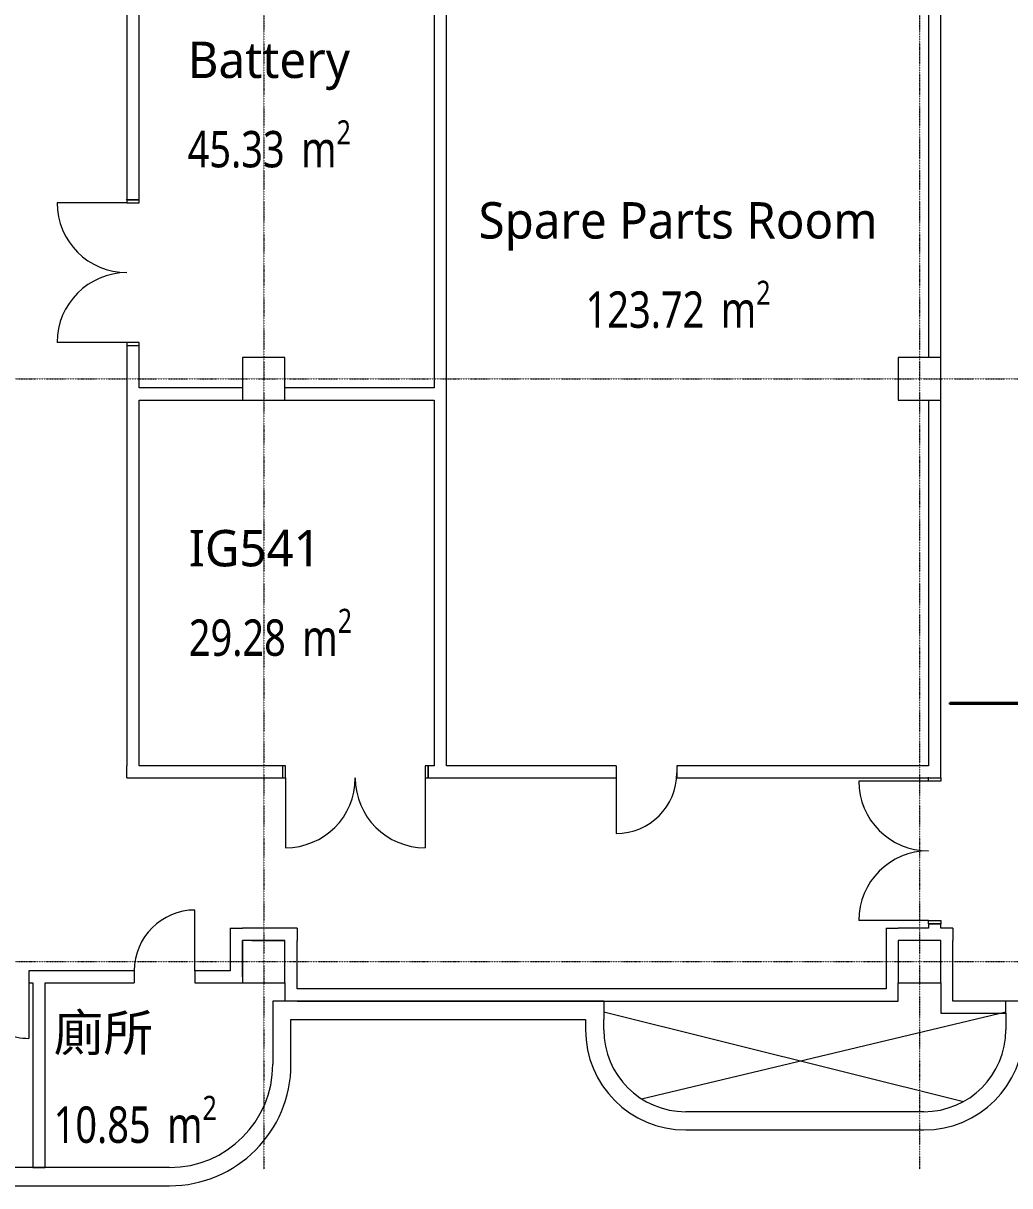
# Model space of a CAD drawing. Extents: x -177831 to -125485, y 4933 to 73531.
# Drawn here: x -165940 to -149694, y 4933 to 24083 of the extents above; entities that cross this region are included whole.
import ezdxf
from ezdxf.enums import TextEntityAlignment as Align

# ---------------------------------------------------------------- set-up
doc = ezdxf.new("R2010")
doc.units = 0
doc.header["$LTSCALE"] = 15
doc.linetypes.add('CUP- L20$0$JJP_三點線', pattern=[0.9, 0.3, -0.15, 0, -0.15, 0, -0.15, 0, -0.15])
for name, color, linetype in [('CUP- L20$0$A-OBJE-2D.Newcub', 252, 'Continuous'), ('CUP- L20$0$A-WALL-EX.Newcub', 252, 'Continuous'), ('CUP- L20$0$A-WALL-IN.Newcub', 252, 'Continuous'), ('CUP- L20$0$A-ZONE.Newcub', 252, 'Continuous'), ('CUP- L20$0$Door', 252, 'Continuous'), ('CUP- L20$0$S-COL.Newcub', 252, 'Continuous'), ('CUP- L20$0$S-GRID.Newcub', 252, 'Continuous'), ('XCDP20$0$A-STAIR (200K)', 2, 'Continuous')]:
    doc.layers.add(name, color=color, linetype=linetype)
doc.styles.add('CUP- L20$0$Standard', font='', dxfattribs={"width": 0.8})
doc.styles.get('CUP- L20$0$Standard').set_extended_font_data('Microsoft JhengHei')

# ---------------------------------------------------------------- blocks, each defined once
blk = doc.blocks.new('XCDP20')
at = {"layer": 'XCDP20$0$A-STAIR (200K)'}
for p, q in [((-148106, 12890, 0), (-150681, 12890)), ((-150681, 12865), (-150681, 12890)), ((-148131, 12865, 0), (-150681, 12865))]:
    blk.add_line(p, q, dxfattribs=at)
blk = doc.blocks.new('CUP- L20')
at = {"layer": 'CUP- L20$0$A-OBJE-2D.Newcub', "lineweight": 0}
for p, q in [((-156381, 7796), (-150456, 6321)), ((-155760, 6367), (-149758, 7796))]:
    blk.add_line(p, q, dxfattribs=at)
at = {"layer": 'CUP- L20$0$A-WALL-EX.Newcub', "lineweight": 0, "flags": 128}
for points in [[(-161831, 7974), (-161831, 7674)], [(-156381, 7974), (-161831, 7974)], [(-156381, 7974), (-156381, 7674)], [(-161831, 7674), (-161831, 6933)], [(-161531, 7674), (-156681, 7674)], [(-161531, 6933), (-161531, 7674)], [(-156681, 7674), (-156681, 7503)], [(-156381, 7503), (-156381, 7674)], [(-149758, 7774), (-149758, 7503)], [(-151108, 6153), (-155031, 6153)], [(-155031, 5853), (-151108, 5853)], [(-163531, 5233), (-172581, 5233)], [(-172581, 4933), (-163531, 4933)]]:
    blk.add_lwpolyline(points, dxfattribs=at)
at = {"layer": 'CUP- L20$0$A-WALL-EX.Newcub', "lineweight": 0}
for centre, radius, start, end in [((-155031, 7503), 1650, 180, 269.9999), ((-155031, 7503), 1350, 180, 269.9999), ((-151108, 7503), 1650, 270, 360), ((-151108, 7503), 1350, 270, 360), ((-163531, 6933), 2000, 270, 359.9992), ((-163531, 6933), 1700, 270, 359.9991)]:
    blk.add_arc(centre, radius, start, end, dxfattribs=at)
at = {"layer": 'CUP- L20$0$A-WALL-IN.Newcub', "lineweight": 0}
for p, q in [((-164232, 21175), (-164232, 21187)), ((-164232, 21175), (-164032, 21175)), ((-164232, 18775), (-164232, 18763)), ((-164232, 18775), (-164032, 18775)), ((-161672, 11850), (-161684, 11850)), ((-161672, 11850), (-161672, 11650)), ((-159272, 11850), (-159260, 11850)), ((-159272, 11850), (-159272, 11650)), ((-156177, 11850), (-156177, 11735)), ((-156177, 11735), (-156177, 11650)), ((-155177, 11850), (-155177, 11735)), ((-155177, 11735), (-155177, 11650)), ((-151031, 11650), (-151031, 11662)), ((-151031, 11650), (-150831, 11650)), ((-151031, 9250), (-151031, 9238)), ((-151031, 9250), (-150831, 9250)), ((-165849, 8475), (-165849, 8360)), ((-164112, 8475), (-164112, 8360)), ((-163112, 8475), (-163112, 8360)), ((-165849, 8360), (-165849, 8275)), ((-164112, 8360), (-164112, 8275)), ((-163112, 8360), (-163112, 8275)), ((-149758, 7774), (-149758, 7974)), ((-149758, 7774), (-149758, 7974))]:
    blk.add_line(p, q, dxfattribs=at)
at = {"layer": 'CUP- L20$0$A-WALL-IN.Newcub', "lineweight": 0, "flags": 128}
for points in [[(-164032, 21175), (-164032, 27475)], [(-159172, 27475), (-159172, 18075)], [(-158972, 11850), (-158972, 27475)], [(-151031, 27475), (-151031, 18575)], [(-150831, 18575), (-150831, 27475)], [(-164232, 25650), (-164232, 21175)], [(-164232, 18775), (-164232, 11850)], [(-164032, 18075), (-164032, 18775)], [(-162331, 18075), (-164032, 18075)], [(-159172, 18075), (-161631, 18075)], [(-164032, 17875), (-162331, 17875)], [(-164032, 11850), (-164032, 17875)], [(-161631, 17875), (-159172, 17875)], [(-159172, 17875), (-159172, 11850)], [(-151031, 17875), (-151031, 11850)], [(-150831, 11650), (-150831, 17875)], [(-164232, 11650), (-164232, 11850)], [(-161672, 11850), (-164032, 11850)], [(-159172, 11850), (-159272, 11850)], [(-156177, 11850), (-158972, 11850)], [(-151031, 11850), (-155177, 11850)], [(-164232, 11650), (-161672, 11650)], [(-159272, 11650), (-156177, 11650)], [(-155177, 11650), (-151031, 11650)], [(-151031, 9250), (-151031, 9175)], [(-150831, 9175), (-150831, 9250)], [(-162531, 9175), (-162331, 9175)], [(-162531, 9175), (-162531, 8475)], [(-161431, 9175), (-162331, 9175)], [(-161431, 9175), (-161431, 8975)], [(-151731, 9175), (-151531, 9175)], [(-151731, 9175), (-151731, 8174)], [(-151031, 9175), (-151531, 9175)], [(-150631, 9175), (-150831, 9175)], [(-150631, 9175), (-150631, 8975)], [(-162331, 8475), (-162331, 8975)], [(-162178, 8975), (-161631, 8975)], [(-161431, 8174), (-161431, 8975)], [(-150631, 7974), (-150631, 8975)], [(-164112, 8475), (-165849, 8475)], [(-162531, 8475), (-163112, 8475)], [(-162331, 8375), (-162331, 8475)], [(-165849, 8275), (-165782, 8275)], [(-165782, 8275), (-165782, 5233)], [(-165582, 8275), (-164112, 8275)], [(-165582, 5233), (-165582, 8275)], [(-163112, 8275), (-162331, 8275)], [(-161631, 8275), (-161631, 7974)], [(-151531, 8174), (-151531, 8275)], [(-150831, 8275), (-150831, 7974)], [(-151731, 8174), (-161431, 8174)], [(-151531, 7974), (-151531, 8174)], [(-161431, 7974), (-161631, 7974)], [(-161431, 7974), (-151531, 7974)], [(-150831, 7974), (-150831, 7774)], [(-149758, 7974), (-150631, 7974)], [(-149458, 7974), (-149758, 7974)], [(-150831, 7774), (-149758, 7774)], [(-165782, 5233), (-165582, 5233)]]:
    blk.add_lwpolyline(points, dxfattribs=at)
at = {"layer": 'CUP- L20$0$Door', "lineweight": 0}
for p, q in [((-164232, 21125), (-165382, 21125)), ((-164232, 21175), (-164232, 21187)), ((-164232, 21175), (-164232, 21187)), ((-164232, 21175), (-164232, 21125)), ((-164032, 21175), (-164232, 21175)), ((-164232, 21175), (-164032, 21175)), ((-164232, 21175), (-164032, 21175)), ((-164232, 21125), (-164032, 21125)), ((-164032, 21125), (-164032, 21175)), ((-164232, 18825), (-165382, 18825)), ((-164032, 18825), (-164232, 18825)), ((-164232, 18825), (-164232, 18775)), ((-164232, 18775), (-164032, 18775)), ((-164232, 18775), (-164032, 18775)), ((-164232, 18775), (-164032, 18775)), ((-164232, 18775), (-164232, 18763)), ((-164232, 18775), (-164232, 18763)), ((-164032, 18775), (-164032, 18825)), ((-161672, 11850), (-161684, 11850)), ((-161672, 11850), (-161684, 11850)), ((-161622, 11850), (-161672, 11850)), ((-161672, 11850), (-161672, 11650)), ((-161672, 11850), (-161672, 11650)), ((-161672, 11850), (-161672, 11650)), ((-161622, 11650), (-161622, 11850)), ((-159272, 11850), (-159322, 11850)), ((-159322, 11850), (-159322, 11650)), ((-159272, 11650), (-159272, 11850)), ((-159272, 11850), (-159272, 11650)), ((-159272, 11850), (-159272, 11650)), ((-159272, 11850), (-159260, 11850)), ((-159272, 11850), (-159260, 11850)), ((-156177, 11850), (-156177, 11735)), ((-156177, 11850), (-156177, 11735)), ((-156177, 11735), (-156177, 10735)), ((-156177, 11735), (-156177, 11650)), ((-155177, 11850), (-155177, 11735)), ((-155177, 11850), (-155177, 11735)), ((-155177, 11735), (-155177, 11650)), ((-161672, 11650), (-161622, 11650)), ((-161622, 11650), (-161622, 10500)), ((-159322, 11650), (-159272, 11650)), ((-159322, 11650), (-159322, 10500)), ((-151031, 11600), (-152181, 11600)), ((-151031, 11650), (-151031, 11662)), ((-151031, 11650), (-151031, 11662)), ((-151031, 11600), (-151031, 11650)), ((-151031, 11650), (-150831, 11650)), ((-151031, 11650), (-150831, 11650)), ((-151031, 11650), (-150831, 11650)), ((-150831, 11600), (-151031, 11600)), ((-150831, 11650), (-150831, 11600)), ((-163112, 8475), (-163112, 9475)), ((-151031, 9300), (-152181, 9300)), ((-151031, 9250), (-151031, 9300)), ((-151031, 9300), (-150831, 9300)), ((-150831, 9250), (-151031, 9250)), ((-151031, 9250), (-150831, 9250)), ((-151031, 9250), (-150831, 9250)), ((-151031, 9250), (-151031, 9238)), ((-151031, 9250), (-151031, 9238)), ((-150831, 9300), (-150831, 9250)), ((-165849, 8475), (-165849, 8360)), ((-165849, 8475), (-165849, 8360)), ((-164112, 8475), (-164112, 8360)), ((-164112, 8475), (-164112, 8360)), ((-163112, 8475), (-163112, 8360)), ((-163112, 8475), (-163112, 8360)), ((-165849, 8360), (-165849, 7360)), ((-165849, 8360), (-165849, 8275)), ((-164112, 8360), (-164112, 8275)), ((-163112, 8360), (-163112, 8275))]:
    blk.add_line(p, q, dxfattribs=at)
for centre, radius, start, end in [((-164232, 21125), 1150, 180, 270), ((-164232, 18825), 1150, 90, 180), ((-156177, 11735), 1000, 270, 0), ((-161622, 11650), 1150, 270, 0), ((-159322, 11650), 1150, 180, 270), ((-151031, 11600), 1150, 180, 270), ((-151031, 9300), 1150, 90, 180), ((-163112, 8475), 1000, 90.0008, 180.0008), ((-165849, 8360), 1000, 180.0008, 270.0008)]:
    blk.add_arc(centre, radius, start, end, dxfattribs=at)
at = {"layer": 'CUP- L20$0$S-COL.Newcub', "lineweight": 0, "flags": 128}
for points in [[(-162331, 17875), (-161631, 17875), (-161631, 18575), (-162331, 18575)], [(-151531, 17875), (-150831, 17875), (-150831, 18575), (-151531, 18575)], [(-162331, 8275), (-161631, 8275), (-161631, 8975), (-162331, 8975)], [(-151531, 8275), (-150831, 8275), (-150831, 8975), (-151531, 8975)]]:
    blk.add_lwpolyline(points, close=True, dxfattribs=at)
at = {"layer": 'CUP- L20$0$S-GRID.Newcub', "linetype": 'CUP- L20$0$JJP_三點線', "lineweight": 0}
for p, q in [((-161981, 71521), (-161981, 5216)), ((-151181, 71521), (-151181, 5216)), ((-175821, 18225), (-125495, 18225)), ((-175821, 8625), (-125495, 8625)), ((-161981, 5216), (-161981, 5206)), ((-151181, 5216), (-151181, 5206))]:
    blk.add_line(p, q, dxfattribs=at)
blk.add_blockref('XCDP20', (0, 0))
at = {"layer": 'CUP- L20$0$A-ZONE.Newcub', "style": 'CUP- L20$0$Standard'}
for s, p in [('Battery', (-163233, 23781)), ('IG541', (-163214, 15736)), ('廁所', (-165440, 7754))]:
    blk.add_text(s, height=600, dxfattribs=at).set_placement(p, align=Align.TOP_LEFT)
blk.add_text('Spare Parts Room', height=600, dxfattribs=at).set_placement((-155156, 21136), align=Align.TOP_CENTER)
at = {"layer": 'CUP- L20$0$A-ZONE.Newcub', "lineweight": 0, "char_height": 600, "style": 'CUP- L20$0$Standard'}
for s, insert, attachment_point in [('\\A1;\\pt0,1320;45.33{\\H0.66x;\\S^  ;} m{\\H0.66x;\\S2^  ;}', (-163233, 22484), 1), ('\\A1;\\pt0,1320;123.72{\\H0.66x;\\S^  ;} m{\\H0.66x;\\S2^  ;}', (-155156, 19841), 2), ('\\A1;\\pt0,1320;29.28{\\H0.66x;\\S^  ;} m{\\H0.66x;\\S2^  ;}', (-163214, 14437), 1), ('\\A1;\\pt0,1320;10.85{\\H0.66x;\\S^  ;} m{\\H0.66x;\\S2^  ;}', (-165440, 6414), 1)]:
    blk.add_mtext(s, dxfattribs=dict(at, insert=insert, attachment_point=attachment_point))

msp = doc.modelspace()

# ---------------------------------------------------------------- block references
msp.add_blockref('CUP- L20', (0, 0))

doc.saveas('drawing.dxf')
